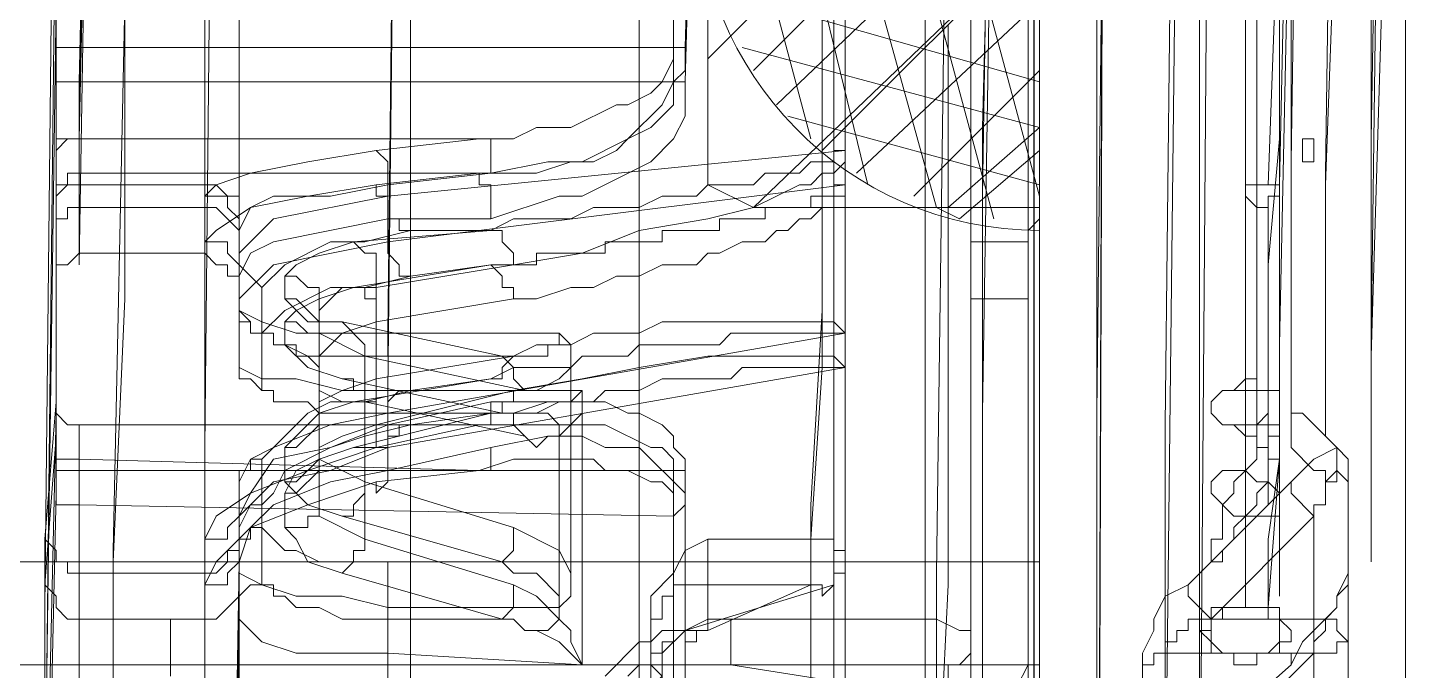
# Model space of a CAD drawing. Header units: millimetres. Extents: x 25083 to 52777, y 24772 to 45779.
# Drawn here: x 46605.86 to 46650.61, y 38603.4 to 38624.29 of the extents above; entities that cross this region are included whole.
import ezdxf

# ---------------------------------------------------------------- set-up
doc = ezdxf.new("R2010")
doc.units = ezdxf.units.MM

# ---------------------------------------------------------------- blocks, each defined once
blk = doc.blocks.new('zw$F4C5')
at = {"color": 7, "lineweight": 0}
for points in [[(528.444, 72.786), (528.444, 356.505)], [(528.444, 150.772), (523.245, 170.082)], [(526.958, 150.029), (521.759, 169.34)], [(525.102, 150.4), (520.274, 167.854)], [(522.873, 151.143), (519.16, 166.369)], [(528.444, 164.141), (519.16, 154.857)], [(521.017, 152.629), (518.046, 163.769)], [(528.444, 161.913), (519.903, 153.743)], [(528.444, 159.313), (519.16, 150.4)], [(528.444, 159.313), (521.388, 152.257)], [(520.274, 157.828), (517.674, 155.228)], [(518.046, 157.456), (528.444, 154.485)], [(528.444, 157.085), (522.502, 151.514)], [(518.789, 155.599), (528.444, 153)], [(528.444, 154.857), (524.359, 150.772)], [(520.274, 153.371), (528.444, 151.143)], [(528.444, 153), (525.473, 150.4)], [(528.444, 152.257), (525.844, 150.029)], [(525.102, 150.4), (525.844, 150.029)], [(528.444, 150.029), (528.072, 149.658)]]:
    blk.add_lwpolyline(points, dxfattribs=at)
at = {"color": 7, "lineweight": 5}
for points in [[(530.301, 110.294), (530.672, 216.131)], [(530.672, 213.903), (530.301, 106.951)], [(496.507, 155.599), (496.507, 186.051)], [(535.128, 144.459), (535.128, 181.595)], [(501.335, 127.376), (501.335, 111.779), (500.963, 98.41), (500.963, 96.925), (501.335, 110.294), (501.335, 142.602), (501.706, 178.624)], [(507.276, 146.315), (507.648, 178.995)], [(535.128, 178.995), (535.128, 148.172)], [(496.136, 129.604), (496.136, 127.747), (496.507, 143.716), (496.507, 177.881)], [(502.449, 147.43), (502.449, 177.881)], [(535.5, 177.51), (535.5, 151.143)], [(507.648, 177.138), (507.276, 144.459)], [(530.301, 129.976), (530.301, 115.493), (529.929, 102.124), (529.929, 100.638), (530.301, 113.264), (530.301, 143.716), (530.672, 177.138)], [(532.529, 129.976), (532.529, 85.784), (532.157, 82.07), (532.157, 81.699), (532.529, 85.041), (532.529, 143.345), (532.9, 177.138)], [(534.014, 177.138), (533.643, 128.119), (533.643, 113.636), (533.272, 100.638), (533.272, 102.124), (533.643, 115.121), (533.643, 129.604)], [(538.099, 177.138), (537.728, 151.514)], [(536.985, 176.396), (536.614, 151.886)], [(502.449, 176.024), (502.449, 145.573)], [(496.507, 152.629), (496.507, 175.653)], [(528.072, 149.286), (528.072, 175.653)], [(497.25, 152.629), (497.621, 174.539)], [(501.335, 174.539), (501.335, 152.629)], [(526.587, 133.318), (526.587, 150.772), (526.958, 174.167)], [(539.213, 145.944), (539.585, 174.167)], [(528.072, 173.796), (528.072, 147.43)], [(539.585, 173.796), (539.213, 152.629)], [(536.242, 173.425), (536.242, 149.658)], [(536.242, 142.23), (536.242, 173.425)], [(522.131, 171.939), (522.131, 152.629)], [(496.136, 137.403), (496.507, 171.568)], [(496.507, 170.825), (496.507, 147.801)], [(497.25, 154.485), (497.621, 170.825)], [(497.621, 170.825), (497.25, 148.544)], [(501.335, 148.544), (501.335, 170.825)], [(522.131, 151.514), (522.131, 170.825)], [(497.621, 168.968), (497.25, 152.629)], [(508.019, 168.968), (508.019, 142.602)], [(516.56, 155.599), (516.56, 168.968)], [(517.303, 168.968), (516.932, 155.599)], [(515.446, 168.597), (515.446, 142.973)], [(521.759, 127.005), (521.759, 168.597)], [(536.614, 168.597), (536.242, 151.143)], [(515.446, 167.854), (515.446, 145.201)], [(516.56, 167.854), (516.56, 154.485)], [(516.932, 154.485), (517.303, 167.854)], [(521.388, 168.226), (521.388, 147.058), (521.017, 140.745), (521.017, 128.862)], [(526.958, 167.112), (526.587, 153), (526.587, 139.631)], [(525.473, 166.74), (525.102, 138.517)], [(526.958, 166.74), (526.587, 143.716)], [(498.735, 166.369), (498.735, 147.43), (498.364, 138.888), (498.364, 124.777)], [(521.759, 166.369), (521.759, 144.459)], [(524.73, 166.369), (524.73, 123.291)], [(521.388, 145.201), (521.388, 165.997)], [(536.242, 151.886), (536.242, 165.255)], [(536.242, 164.883), (536.242, 146.315)], [(539.213, 152.629), (539.213, 164.883)], [(539.213, 164.512), (539.213, 147.801)], [(540.327, 148.172), (540.327, 164.141)], [(536.242, 145.944), (536.614, 163.769)], [(524.73, 163.027), (524.73, 135.546)], [(526.216, 163.027), (526.216, 149.286)], [(532.9, 163.027), (532.529, 129.976)], [(533.643, 129.604), (533.643, 163.027)], [(496.136, 129.604), (496.507, 162.655)], [(501.335, 162.655), (501.335, 127.376)], [(530.301, 162.655), (530.301, 129.976)], [(535.5, 145.573), (535.5, 161.17)], [(536.242, 161.17), (535.871, 151.143)], [(536.242, 152.629), (536.242, 161.541)], [(536.614, 146.315), (536.614, 161.17)], [(537.728, 145.944), (537.728, 151.143), (538.099, 161.17)], [(524.73, 160.056), (524.73, 134.803)], [(526.216, 147.43), (526.216, 160.056)], [(540.327, 158.57), (540.327, 140.002)], [(508.019, 122.177), (508.019, 157.828)], [(539.585, 157.828), (539.213, 145.573)], [(496.136, 130.718), (496.507, 157.085)], [(498.364, 139.26), (498.735, 157.085)], [(517.674, 151.143), (517.674, 157.456)], [(524.73, 138.146), (524.73, 156.713)], [(525.102, 123.663), (525.102, 130.347), (525.473, 138.146), (525.473, 156.342)], [(496.507, 155.599), (497.25, 155.599)], [(516.56, 155.599), (497.25, 155.599)], [(516.56, 155.599), (516.56, 155.228), (516.189, 154.485), (515.818, 154.114), (515.075, 153.743), (514.704, 153.743), (513.218, 153), (512.104, 153), (511.361, 152.629), (510.247, 152.629)], [(516.932, 155.599), (516.932, 154.857), (516.56, 154.485), (516.189, 153.743), (515.075, 152.629), (513.589, 151.886), (512.475, 151.886), (510.619, 151.514)], [(516.932, 155.599), (516.56, 155.599)], [(496.507, 154.485), (497.25, 154.485)], [(496.507, 150.4), (496.507, 154.485)], [(516.56, 154.485), (497.25, 154.485)], [(497.25, 151.514), (497.25, 154.485)], [(516.56, 154.485), (516.56, 153.743), (515.818, 153), (515.075, 152.629), (514.704, 152.257), (513.961, 151.886), (513.218, 151.886), (512.104, 151.514), (510.247, 151.514)], [(516.932, 154.485), (516.932, 153.371), (516.56, 152.629), (515.818, 151.886), (513.589, 150.772), (512.847, 150.772), (510.619, 150.029)], [(516.932, 154.485), (516.56, 154.485)], [(535.128, 146.687), (535.128, 154.114)], [(536.242, 145.573), (536.242, 154.114)], [(497.25, 152.629), (496.878, 152.629), (496.507, 152.257), (496.507, 151.886)], [(496.507, 149.286), (496.507, 152.629)], [(496.507, 152.629), (497.25, 152.629)], [(501.335, 152.629), (497.25, 152.629)], [(510.247, 152.629), (497.25, 152.629)], [(497.25, 150.4), (497.25, 152.629)], [(497.25, 152.629), (497.25, 150.4)], [(502.449, 152.629), (501.335, 152.629)], [(501.335, 152.629), (501.335, 150.4)], [(502.449, 152.629), (502.449, 149.286)], [(510.247, 152.629), (506.905, 152.257)], [(510.619, 151.514), (510.619, 152.629), (510.247, 152.629)], [(522.131, 152.257), (522.131, 152.629)], [(522.131, 152.629), (522.131, 152.257)], [(535.871, 140.745), (535.871, 148.544), (536.242, 152.629)], [(536.985, 152.257), (536.985, 152.629), (537.356, 152.629), (537.356, 152.257)], [(539.213, 145.201), (539.213, 152.629)], [(501.335, 150.772), (501.706, 151.143), (502.82, 151.514), (504.677, 151.886), (506.905, 152.257)], [(506.905, 152.257), (507.276, 151.886), (507.276, 151.143)], [(522.131, 152.257), (507.276, 150.772)], [(522.131, 152.257), (521.759, 152.257), (521.759, 151.886), (521.017, 151.886), (520.645, 151.514), (519.531, 151.514), (519.16, 151.143), (518.789, 151.143), (517.674, 151.143), (517.303, 150.772), (516.189, 150.772), (515.446, 150.4), (513.961, 150.4), (513.218, 150.029), (511.361, 150.029), (510.619, 149.658)], [(520.645, 151.143), (521.017, 151.143), (521.388, 151.514), (521.759, 151.514), (522.131, 151.886), (522.131, 152.257)], [(522.131, 146.315), (522.131, 152.257)], [(537.356, 152.257), (537.356, 151.886), (536.985, 151.886), (536.985, 152.257)], [(496.507, 151.886), (496.507, 149.286)], [(536.242, 143.716), (536.242, 151.886)], [(536.614, 151.886), (536.614, 143.716)], [(496.507, 150.4), (496.507, 151.143), (496.878, 151.143), (496.878, 151.514), (497.25, 151.514)], [(497.25, 151.514), (510.247, 151.514)], [(497.25, 148.915), (497.25, 151.514)], [(506.905, 151.143), (510.247, 151.514)], [(507.276, 151.143), (510.619, 151.514)], [(510.247, 151.514), (510.247, 151.143), (510.619, 151.143), (510.619, 150.029)], [(522.131, 151.514), (522.131, 151.143)], [(522.131, 151.143), (522.131, 151.514)], [(537.728, 151.514), (537.728, 142.973)], [(496.507, 150.772), (496.878, 151.143), (497.25, 151.143)], [(501.335, 151.143), (497.25, 151.143)], [(506.905, 151.143), (504.677, 150.772), (502.82, 150.4), (501.706, 149.658), (501.335, 149.286)], [(502.449, 150.772), (502.077, 150.772), (501.706, 151.143), (501.335, 151.143)], [(502.449, 149.658), (502.82, 150.4), (503.563, 150.772), (505.42, 150.772), (507.276, 151.143)], [(507.276, 150.029), (507.276, 150.772), (506.905, 150.772), (506.905, 151.143)], [(507.276, 149.286), (522.131, 151.143)], [(507.276, 150.772), (507.276, 151.143)], [(510.619, 148.544), (512.104, 148.544), (512.104, 148.915), (514.332, 148.915), (514.332, 149.286), (516.189, 149.286), (516.189, 149.658), (516.56, 149.658), (518.046, 149.658), (518.046, 150.029), (519.531, 150.029), (519.531, 150.4), (521.017, 150.4), (521.017, 150.772), (521.759, 150.772), (521.759, 151.143), (522.131, 151.143)], [(511.361, 148.544), (513.589, 148.915), (515.446, 149.658), (517.674, 150.029), (519.16, 150.4), (520.645, 151.143)], [(522.131, 151.143), (522.131, 150.772), (521.759, 150.772), (521.759, 150.4), (521.388, 150.4), (521.017, 150.029), (520.645, 150.029), (520.274, 149.658), (519.903, 149.658), (519.531, 149.286), (518.789, 149.286), (518.046, 148.915), (517.674, 148.915), (517.303, 148.544), (516.189, 148.544), (515.446, 148.172), (514.704, 148.172), (513.961, 147.801), (513.218, 147.801), (512.104, 147.43), (511.361, 147.43)], [(517.674, 151.143), (519.16, 150.4)], [(522.131, 151.143), (522.131, 145.201)], [(535.128, 150.772), (535.128, 151.143), (535.871, 151.143)], [(535.5, 151.143), (535.5, 142.23)], [(535.871, 151.143), (536.242, 151.143), (536.242, 150.772)], [(496.507, 147.801), (496.507, 150.4)], [(496.507, 149.286), (496.507, 150.029), (496.878, 150.029), (496.878, 150.4), (497.25, 150.4)], [(497.25, 150.4), (501.335, 150.4)], [(502.449, 149.658), (502.449, 150.029), (502.077, 150.4), (502.077, 150.772), (501.335, 150.772)], [(501.335, 150.4), (501.706, 150.4), (502.449, 149.658), (502.449, 149.286)], [(507.276, 150.772), (503.563, 150.029), (502.449, 148.915)], [(502.449, 147.801), (502.449, 150.772)], [(507.276, 150.772), (507.276, 150.029), (507.648, 150.029), (507.648, 149.658), (508.019, 149.658)], [(519.16, 150.4), (528.444, 150.4)], [(535.871, 150.772), (535.871, 150.4), (535.5, 150.4), (535.128, 150.772)], [(535.871, 150.772), (535.871, 143.345)], [(536.242, 150.772), (535.871, 150.772)], [(507.276, 150.029), (503.563, 149.286), (502.82, 148.915), (502.449, 148.172)], [(510.619, 150.029), (507.276, 150.029)], [(507.276, 150.029), (507.276, 149.286)], [(502.449, 149.658), (502.449, 148.915)], [(503.191, 147.801), (503.934, 148.544), (505.42, 149.286), (506.534, 149.286), (508.019, 149.658)], [(510.619, 149.658), (506.162, 149.286)], [(508.019, 149.658), (510.619, 149.658)], [(511.361, 148.544), (511.361, 148.915), (510.99, 149.286), (510.99, 149.658), (510.619, 149.658)], [(536.242, 149.658), (536.242, 142.23), (535.871, 139.631), (535.871, 137.403)], [(501.335, 149.286), (502.077, 149.286), (502.077, 148.915), (502.449, 148.544), (502.449, 148.172)], [(502.449, 147.43), (503.563, 148.544), (507.276, 149.286)], [(506.162, 149.286), (505.048, 148.915), (504.306, 148.544), (503.934, 148.172)], [(506.162, 149.286), (506.534, 148.915), (506.905, 148.915), (506.905, 147.801)], [(507.276, 149.286), (507.276, 148.915), (507.648, 148.544), (507.648, 148.172), (508.019, 148.172)], [(528.072, 149.286), (526.216, 149.286)], [(526.216, 135.546), (526.216, 149.286)], [(528.072, 149.286), (528.072, 135.546)], [(497.25, 148.915), (496.878, 148.544), (496.507, 148.544), (496.507, 147.801)], [(501.335, 148.915), (497.25, 148.915)], [(502.449, 147.801), (502.449, 148.172), (502.077, 148.172), (502.077, 148.544), (501.706, 148.544), (501.335, 148.915)], [(503.191, 147.801), (502.449, 148.544), (502.449, 148.915)], [(502.449, 148.915), (502.449, 147.43)], [(539.213, 148.915), (539.213, 143.716)], [(539.213, 148.915), (539.213, 145.201)], [(502.449, 145.573), (502.449, 148.172)], [(508.019, 148.172), (506.534, 147.801), (505.42, 147.801), (503.934, 147.058), (503.191, 146.315)], [(505.048, 147.058), (505.048, 147.801), (504.677, 147.801), (504.306, 148.172), (503.934, 148.172)], [(503.934, 147.43), (503.934, 148.172)], [(506.162, 147.801), (510.619, 148.544)], [(506.905, 147.801), (511.361, 148.544)], [(510.619, 148.544), (508.019, 148.172)], [(510.619, 148.544), (510.99, 148.172), (510.99, 147.801), (511.361, 147.801), (511.361, 147.43)], [(515.446, 132.947), (515.446, 148.172)], [(535.128, 144.459), (535.128, 148.172)], [(535.128, 143.716), (535.128, 148.172)], [(540.327, 134.803), (540.327, 148.172)], [(503.191, 147.801), (503.191, 146.315)], [(503.934, 146.687), (504.306, 147.058), (505.048, 147.43), (506.162, 147.801)], [(505.048, 147.058), (505.791, 147.801), (506.905, 147.801)], [(506.905, 146.687), (506.905, 147.43), (506.534, 147.43), (506.534, 147.801), (506.162, 147.801)], [(506.905, 147.801), (506.905, 144.83)], [(535.128, 144.087), (535.128, 147.801)], [(539.213, 142.973), (539.213, 147.801)], [(539.213, 147.801), (539.213, 145.201)], [(502.449, 147.43), (502.449, 147.058), (503.191, 146.687), (504.306, 146.315), (507.276, 146.315)], [(502.449, 147.43), (502.449, 147.058), (502.82, 146.687), (502.82, 146.315), (503.191, 146.315)], [(502.449, 147.43), (502.449, 146.687), (502.82, 146.687), (502.82, 146.315), (503.191, 146.315)], [(503.934, 147.43), (504.306, 147.43), (505.048, 146.687), (505.048, 146.315)], [(503.934, 147.43), (504.677, 146.687), (505.791, 146.687)], [(511.361, 147.43), (506.905, 146.687)], [(526.216, 147.43), (528.072, 147.43)], [(526.216, 147.43), (526.216, 133.318)], [(526.587, 144.087), (526.587, 147.43)], [(528.072, 133.318), (528.072, 147.43)], [(536.242, 142.602), (536.242, 147.43)], [(536.242, 142.23), (536.242, 147.43)], [(505.048, 147.058), (505.048, 142.602)], [(503.934, 146.687), (504.306, 146.687), (504.677, 146.315), (505.048, 146.315), (505.048, 145.573)], [(503.934, 146.687), (503.934, 145.944)], [(506.905, 146.687), (505.791, 146.315), (505.048, 145.573)], [(505.791, 146.687), (510.99, 145.573)], [(506.534, 145.573), (506.534, 145.944), (505.791, 146.687)], [(506.905, 143.345), (506.905, 146.687)], [(511.361, 145.573), (512.104, 145.944), (513.218, 145.944), (513.961, 146.315), (515.446, 146.315), (516.189, 146.687), (521.759, 146.687), (522.131, 146.315)], [(539.213, 146.687), (539.213, 142.602)], [(539.213, 146.687), (539.213, 141.859)], [(507.276, 145.573), (504.677, 145.573), (503.934, 145.944), (503.563, 145.944), (503.563, 146.315), (503.191, 146.315)], [(503.191, 144.459), (503.191, 146.315)], [(503.934, 145.944), (504.677, 145.201), (505.791, 144.83)], [(505.048, 144.83), (505.048, 145.201), (504.677, 145.573), (504.306, 145.573), (504.306, 145.944), (503.934, 145.944)], [(506.534, 145.573), (505.048, 146.315)], [(507.276, 143.716), (522.131, 146.315)], [(507.276, 146.315), (512.847, 146.315)], [(507.276, 146.315), (507.276, 145.573)], [(510.619, 144.83), (511.361, 145.201), (513.218, 145.201), (513.589, 145.573), (515.075, 145.573), (515.446, 145.944), (518.046, 145.944), (518.417, 146.315), (520.645, 146.315), (522.131, 146.315)], [(512.847, 146.315), (512.847, 145.944), (512.475, 145.944), (512.475, 145.573), (510.99, 145.573)], [(512.847, 146.315), (513.218, 145.944), (513.218, 145.201)], [(522.131, 146.315), (522.131, 145.944)], [(522.131, 145.944), (522.131, 146.315)], [(522.131, 145.944), (522.131, 129.233)], [(536.242, 146.315), (536.242, 143.716)], [(536.614, 143.716), (536.614, 146.315)], [(537.728, 142.973), (537.728, 145.944)], [(507.276, 144.459), (505.791, 144.459), (504.306, 144.83), (503.191, 144.83), (502.449, 145.201), (502.449, 145.573)], [(502.449, 145.573), (502.449, 144.83), (502.82, 144.83), (503.191, 144.459)], [(505.048, 140.745), (505.048, 145.573)], [(511.733, 144.459), (506.534, 145.573)], [(506.534, 141.488), (506.534, 145.573)], [(511.361, 145.573), (506.905, 144.83)], [(507.276, 145.573), (510.99, 145.573)], [(510.619, 144.83), (510.99, 144.83), (510.99, 145.201), (511.361, 145.573)], [(510.99, 145.573), (511.361, 145.201), (511.361, 144.83), (511.733, 144.459)], [(511.361, 144.459), (513.589, 144.83), (515.446, 145.201), (517.674, 145.573), (520.645, 145.573)], [(520.645, 145.573), (521.759, 145.573), (522.131, 145.201)], [(535.128, 142.23), (535.128, 145.573)], [(535.128, 140.745), (535.128, 145.573)], [(535.5, 142.23), (535.5, 145.573)], [(522.131, 145.201), (507.276, 142.602)], [(522.131, 145.201), (519.16, 145.201), (518.789, 145.201), (518.417, 144.83), (516.189, 144.83), (515.446, 144.459), (514.332, 144.459), (513.961, 144.087), (512.475, 144.087), (511.361, 143.716), (510.619, 143.716)], [(513.218, 145.201), (512.847, 144.83), (512.104, 144.459), (511.733, 144.459)], [(513.218, 138.517), (513.218, 145.201)], [(521.017, 139.631), (521.388, 145.201)], [(522.131, 144.83), (522.131, 145.201)], [(522.131, 145.201), (522.131, 144.83)], [(539.213, 140.745), (539.213, 145.201)], [(505.048, 144.83), (505.048, 144.459), (505.791, 144.087), (506.534, 144.087)], [(506.905, 144.83), (505.791, 144.459), (505.048, 144.087), (505.048, 143.716)], [(505.791, 144.83), (506.162, 144.83), (506.162, 144.459), (506.534, 144.459), (506.534, 144.087)], [(510.99, 143.716), (505.791, 144.83)], [(506.162, 144.087), (510.619, 144.83)], [(506.905, 144.83), (506.905, 144.087), (506.162, 144.087)], [(510.619, 144.83), (508.019, 144.459)], [(522.131, 128.119), (522.131, 144.83)], [(536.242, 143.716), (536.242, 144.459), (535.5, 144.459), (535.5, 144.83), (535.128, 144.83), (534.757, 144.459), (534.386, 144.459), (534.014, 144.087), (534.014, 143.716)], [(496.507, 144.459), (496.507, 142.23)], [(508.019, 144.459), (506.534, 144.087), (505.42, 144.087), (504.677, 143.716), (503.191, 142.23)], [(503.191, 144.459), (503.563, 144.459), (503.563, 144.087), (504.677, 144.087), (505.048, 143.716), (507.276, 143.716)], [(511.361, 144.459), (506.905, 143.345)], [(513.589, 144.459), (507.276, 144.459)], [(507.276, 144.459), (507.276, 143.716)], [(507.276, 143.716), (507.276, 144.087), (507.648, 144.459), (508.019, 144.459)], [(511.361, 144.459), (511.361, 144.087), (510.99, 144.087), (510.99, 143.716), (510.619, 143.716)], [(513.589, 144.459), (513.218, 144.087), (512.847, 144.087), (512.104, 143.716)], [(512.847, 142.973), (513.589, 143.716), (513.589, 144.459)], [(513.589, 144.459), (513.589, 135.546)], [(521.759, 144.459), (521.759, 138.146)], [(534.014, 143.716), (534.014, 144.087), (534.386, 144.459), (535.128, 144.459)], [(535.128, 144.459), (535.871, 144.459), (535.871, 143.716), (535.5, 143.345), (535.128, 143.345)], [(535.128, 140.745), (535.128, 144.459)], [(536.242, 140.374), (536.242, 144.459)], [(536.242, 144.459), (536.242, 142.23)], [(496.136, 139.631), (496.507, 144.087)], [(496.507, 144.087), (496.507, 143.716), (496.878, 143.345), (497.25, 143.345)], [(507.276, 143.716), (505.42, 143.345), (503.563, 142.602), (502.82, 142.23), (502.449, 141.488)], [(503.934, 142.602), (505.048, 143.716), (506.162, 144.087)], [(503.934, 142.602), (504.306, 142.602), (505.048, 143.345), (505.048, 143.716)], [(510.619, 143.716), (506.162, 142.602)], [(506.534, 144.087), (511.733, 142.973)], [(506.534, 144.087), (506.534, 139.631)], [(510.619, 144.087), (507.276, 143.345)], [(510.99, 143.716), (507.276, 143.716)], [(507.276, 143.345), (507.276, 143.716)], [(508.019, 143.345), (510.619, 143.716)], [(510.247, 143.345), (510.619, 143.345), (510.619, 144.087)], [(516.932, 141.859), (516.932, 142.23), (516.56, 142.602), (516.56, 142.973), (516.189, 143.345), (515.446, 143.716), (515.075, 143.716), (514.332, 144.087), (510.619, 144.087)], [(512.104, 143.716), (510.99, 143.716)], [(511.733, 142.973), (511.361, 143.345), (511.361, 143.716), (510.99, 143.716)], [(512.104, 143.716), (512.475, 143.716), (512.847, 143.345), (512.847, 142.973)], [(515.446, 139.26), (515.446, 143.716)], [(526.587, 137.403), (526.587, 144.087)], [(526.587, 143.716), (526.587, 138.517)], [(535.128, 143.345), (534.386, 143.345), (534.014, 143.716)], [(534.014, 143.716), (534.386, 143.345), (534.757, 143.345), (535.128, 142.973), (535.5, 142.973), (535.5, 143.345), (536.242, 143.345), (536.242, 143.716)], [(535.128, 142.23), (535.128, 143.716)], [(536.614, 143.345), (536.614, 143.716), (536.985, 143.716), (538.099, 142.602), (538.099, 141.859)], [(539.213, 144.087), (539.213, 138.888)], [(539.213, 141.859), (539.213, 143.716)], [(496.507, 141.116), (496.507, 143.345)], [(497.25, 143.345), (510.247, 143.345)], [(497.25, 143.345), (497.25, 141.859)], [(497.25, 138.517), (497.25, 143.345)], [(507.276, 143.345), (505.42, 142.602), (503.563, 142.23), (502.82, 141.116), (502.449, 140.374)], [(503.191, 140.745), (503.563, 141.116), (503.934, 141.859), (505.42, 142.602), (506.534, 142.973), (508.019, 143.345)], [(505.048, 142.23), (505.048, 142.602), (505.791, 142.973), (506.905, 143.345)], [(506.162, 142.602), (506.905, 142.602), (506.905, 143.345)], [(506.905, 142.602), (510.247, 143.345)], [(507.276, 143.345), (507.276, 142.602), (506.905, 142.602)], [(508.019, 143.345), (507.648, 143.345), (507.648, 142.973), (507.276, 142.973), (507.276, 142.602)], [(516.56, 141.859), (516.56, 142.23), (516.189, 142.602), (515.818, 142.602), (514.332, 143.345), (510.247, 143.345)], [(533.643, 129.604), (533.643, 114.75), (533.272, 102.124), (533.272, 100.267), (533.643, 112.522), (533.643, 143.345)], [(535.128, 143.345), (535.128, 137.403)], [(535.128, 143.345), (535.128, 140.374)], [(535.871, 143.345), (535.871, 140.745)], [(538.099, 141.859), (537.728, 141.488), (537.728, 141.859), (537.356, 141.859), (536.614, 142.602), (536.614, 143.345)], [(496.507, 142.973), (496.136, 138.146)], [(497.25, 142.23), (496.507, 142.23), (496.507, 142.973)], [(516.932, 140.745), (516.932, 141.116), (515.446, 142.602), (514.332, 142.602), (513.589, 142.973), (512.475, 142.973), (510.619, 142.602)], [(512.847, 142.973), (512.475, 142.973), (512.104, 142.602), (511.733, 142.973)], [(512.847, 137.031), (512.847, 142.973)], [(515.446, 142.973), (515.446, 130.347), (515.075, 127.376)], [(535.128, 140.374), (535.5, 140.745), (535.5, 141.116), (535.871, 141.488), (535.871, 142.23), (536.242, 142.23), (536.242, 142.973)], [(535.128, 141.859), (535.5, 142.23), (535.5, 142.602), (535.871, 142.602), (535.871, 142.973), (536.242, 142.973)], [(506.905, 142.602), (504.677, 141.859), (502.82, 141.116), (501.706, 140.374), (501.335, 139.631)], [(507.276, 142.602), (505.42, 141.859), (503.563, 141.488), (502.82, 140.745), (502.449, 140.002)], [(503.934, 142.602), (503.934, 141.488)], [(505.048, 142.602), (505.048, 142.23), (504.306, 141.488), (503.934, 141.488)], [(506.162, 142.602), (505.048, 142.23), (504.306, 141.859), (503.934, 141.116)], [(505.048, 142.602), (505.048, 142.23), (506.534, 141.488)], [(507.276, 141.859), (510.619, 142.602)], [(507.276, 142.602), (507.276, 141.859)], [(508.019, 142.602), (508.019, 119.949)], [(510.619, 142.602), (510.619, 141.859), (510.247, 141.859)], [(526.587, 139.26), (526.587, 142.602)], [(533.643, 139.26), (533.643, 142.602)], [(535.128, 142.602), (535.128, 142.23)], [(536.242, 142.602), (536.242, 137.774)], [(536.614, 141.488), (537.356, 142.23), (538.099, 142.602), (538.471, 142.23), (538.471, 141.859)], [(496.507, 142.23), (496.507, 141.859), (497.25, 141.859)], [(510.247, 141.859), (497.25, 142.23)], [(497.25, 142.23), (497.25, 137.031)], [(497.25, 140.745), (497.25, 142.23)], [(516.56, 141.859), (497.25, 141.859)], [(497.25, 141.859), (497.25, 129.976)], [(502.449, 141.488), (502.449, 141.859), (502.82, 141.859), (502.82, 142.23), (503.191, 142.23)], [(502.449, 138.888), (502.82, 140.002), (503.563, 140.745), (505.42, 141.488), (507.276, 141.859)], [(503.191, 140.002), (503.191, 142.23)], [(505.048, 142.23), (505.048, 141.859), (504.306, 141.116), (503.934, 141.116)], [(510.247, 141.859), (506.905, 141.488)], [(506.905, 141.488), (506.905, 141.116), (507.276, 141.488), (507.276, 141.859)], [(516.56, 140.374), (516.56, 141.116), (516.189, 141.488), (515.818, 141.488), (515.075, 141.859), (514.332, 141.859), (513.961, 142.23), (511.361, 142.23), (510.247, 141.859)], [(516.932, 141.859), (516.56, 141.859)], [(516.56, 129.976), (516.56, 141.859)], [(516.932, 141.859), (516.932, 129.976)], [(526.587, 140.002), (526.587, 141.859)], [(533.643, 141.859), (533.643, 138.146)], [(534.014, 141.488), (534.386, 141.859), (535.128, 141.859)], [(535.128, 141.859), (534.757, 141.488), (534.757, 141.116), (534.386, 140.745), (534.386, 139.631), (534.014, 139.631), (534.014, 138.888)], [(535.128, 142.23), (535.128, 140.745)], [(536.242, 140.745), (536.242, 141.116), (535.871, 141.488), (535.5, 141.488), (535.128, 141.859)], [(535.871, 137.403), (536.242, 142.23)], [(536.242, 137.774), (536.242, 142.23)], [(538.471, 141.488), (538.099, 141.859), (538.099, 141.488), (537.728, 141.488), (537.728, 140.745), (537.356, 140.745), (537.356, 140.374)], [(538.471, 141.859), (538.471, 138.888)], [(538.471, 141.859), (538.471, 141.488)], [(539.213, 142.23), (539.213, 140.745)], [(501.335, 138.146), (501.706, 138.888), (502.82, 140.002), (504.677, 140.745), (506.905, 141.488)], [(502.449, 138.888), (502.449, 141.488)], [(505.791, 140.374), (504.677, 140.745), (503.934, 141.488)], [(505.791, 140.374), (506.162, 140.374), (506.162, 140.745), (506.534, 141.116), (506.534, 141.488)], [(511.361, 140.002), (506.534, 141.488)], [(536.614, 141.488), (533.272, 138.146)], [(534.014, 141.488), (534.014, 141.116), (534.757, 140.374), (535.128, 140.374)], [(535.128, 141.488), (535.128, 137.774)], [(536.614, 141.488), (536.614, 141.116), (537.356, 140.374)], [(538.471, 141.488), (538.471, 138.517)], [(538.471, 141.488), (538.471, 136.289)], [(496.136, 124.777), (496.507, 141.116)], [(496.507, 141.116), (496.507, 140.745), (497.25, 140.745)], [(503.934, 140.002), (503.934, 141.116)], [(539.213, 140.745), (539.213, 141.116)], [(516.56, 140.374), (497.25, 140.745)], [(497.25, 125.519), (497.25, 140.745)], [(503.191, 140.745), (502.82, 140.745), (502.449, 140.374), (502.449, 140.002)], [(503.191, 140.745), (503.191, 138.146)], [(503.934, 140.002), (504.677, 140.002), (504.677, 140.374), (505.048, 140.374), (505.048, 140.745)], [(506.534, 139.631), (505.048, 140.374), (505.048, 140.745)], [(516.932, 140.745), (516.56, 140.374)], [(516.932, 129.233), (516.932, 140.745)], [(533.643, 140.745), (533.643, 140.002)], [(536.242, 140.745), (536.242, 140.374), (535.128, 140.374)], [(539.213, 138.888), (539.213, 140.745)], [(501.335, 139.631), (502.077, 139.631), (502.077, 140.002), (502.449, 140.374)], [(510.99, 138.888), (505.791, 140.374)], [(515.446, 140.374), (515.446, 133.689)], [(516.56, 140.374), (516.56, 128.862)], [(535.128, 140.374), (534.757, 140.002), (534.757, 139.631), (534.386, 139.26), (534.386, 138.888), (534.014, 138.888)], [(534.014, 137.031), (537.356, 140.374)], [(537.356, 135.917), (537.356, 140.374)], [(497.25, 138.517), (496.878, 138.517), (496.878, 138.888), (496.507, 138.888), (496.507, 139.26), (496.136, 139.631)], [(496.136, 134.803), (496.136, 139.631)], [(501.335, 139.631), (501.335, 138.517)], [(502.449, 139.631), (502.449, 139.26), (502.077, 139.26), (502.077, 138.888), (501.706, 138.517), (501.335, 138.517)], [(503.191, 140.002), (502.82, 140.002), (502.82, 139.631), (502.449, 139.631), (502.449, 138.888)], [(502.449, 140.002), (502.449, 137.403)], [(502.449, 139.631), (502.449, 134.803)], [(503.191, 140.002), (503.934, 139.26), (504.306, 139.26), (505.048, 138.888), (507.276, 138.888)], [(505.791, 138.517), (504.677, 138.888), (504.306, 139.631), (503.934, 140.002)], [(506.534, 139.631), (506.534, 139.26), (506.162, 139.26), (506.162, 138.888), (505.791, 138.517)], [(511.361, 138.146), (506.534, 139.631)], [(510.99, 138.888), (511.361, 139.26), (511.361, 140.002)], [(513.218, 138.517), (512.847, 139.26), (511.361, 140.002)], [(517.674, 139.631), (516.932, 139.26), (516.56, 138.517), (515.818, 137.774)], [(521.017, 139.631), (517.674, 139.631)], [(517.674, 139.631), (517.674, 136.66)], [(521.017, 139.631), (521.759, 139.631), (521.759, 139.26), (522.131, 139.26), (522.131, 138.888)], [(521.017, 139.631), (521.017, 138.146)], [(526.587, 139.631), (526.587, 137.403)], [(540.327, 140.002), (540.327, 134.803)], [(498.364, 117.349), (498.364, 139.26)], [(515.446, 131.09), (515.446, 139.26)], [(466.798, 138.888), (528.444, 138.888)], [(502.449, 138.888), (502.077, 138.517), (502.077, 138.146), (501.335, 138.146)], [(502.077, 116.607), (502.449, 138.888)], [(507.276, 137.403), (505.791, 137.774), (504.306, 137.774), (503.191, 138.146), (502.449, 138.517), (502.449, 138.888)], [(502.449, 132.947), (502.449, 138.888)], [(510.99, 138.888), (507.276, 138.888)], [(507.276, 138.888), (507.276, 122.92)], [(510.99, 138.888), (511.361, 138.517), (512.104, 138.517), (512.847, 137.774), (512.847, 137.403)], [(522.131, 138.888), (522.131, 138.517), (521.759, 138.517), (521.759, 138.146)], [(526.587, 138.888), (526.587, 131.09)], [(536.614, 135.546), (536.985, 136.289), (538.099, 137.403), (538.099, 137.774), (538.471, 138.517), (538.471, 138.888)], [(538.471, 138.517), (538.471, 138.888)], [(501.335, 138.517), (497.25, 138.517)], [(497.25, 117.721), (497.25, 138.517)], [(501.335, 138.517), (501.335, 117.721)], [(505.791, 138.517), (510.99, 137.031)], [(513.218, 138.517), (513.218, 137.774), (512.847, 137.403)], [(525.102, 138.517), (525.102, 116.235)], [(535.128, 137.403), (535.128, 138.517)], [(537.356, 135.917), (537.356, 136.289), (537.728, 136.66), (537.728, 137.031), (538.099, 137.403), (538.099, 137.774), (538.471, 138.146), (538.471, 138.517)], [(538.471, 133.318), (538.471, 138.517)], [(496.136, 138.146), (496.507, 137.774), (496.507, 137.403), (496.878, 137.031), (497.25, 137.031)], [(496.136, 138.146), (496.136, 132.947)], [(501.335, 133.318), (501.335, 138.146)], [(503.191, 138.146), (502.82, 138.146), (502.449, 137.774), (502.449, 137.403)], [(507.276, 137.031), (505.791, 137.031), (505.048, 137.403), (504.306, 137.403), (503.934, 137.774), (503.563, 137.774), (503.563, 138.146), (503.191, 138.146)], [(510.99, 137.031), (511.361, 137.403), (511.361, 138.146)], [(512.847, 137.031), (512.104, 137.774), (511.361, 138.146)], [(517.674, 138.146), (516.56, 138.146), (516.56, 137.774), (516.189, 137.774), (516.189, 137.031), (515.818, 137.031)], [(516.932, 136.66), (521.759, 138.146)], [(521.017, 138.146), (517.674, 138.146)], [(521.017, 138.146), (517.674, 136.66)], [(521.017, 138.146), (521.388, 138.146), (521.388, 137.774), (521.759, 138.146)], [(524.73, 115.493), (524.73, 138.146)], [(531.786, 135.546), (531.786, 135.917), (532.157, 136.66), (532.157, 137.031), (532.529, 137.774), (533.272, 138.146)], [(533.272, 138.146), (533.272, 137.774), (534.014, 137.031)], [(496.136, 114.75), (496.136, 137.774)], [(496.136, 137.403), (496.136, 122.548)], [(501.335, 137.031), (501.706, 137.031), (502.449, 137.774)], [(502.449, 137.403), (502.077, 111.036)], [(502.449, 137.403), (502.449, 137.031), (503.191, 136.289), (504.306, 135.917), (507.276, 135.917)], [(512.847, 137.403), (507.276, 137.403)], [(515.818, 135.175), (515.818, 137.774)], [(533.643, 136.66), (534.014, 136.66), (534.014, 137.403), (536.242, 137.403), (536.242, 137.031), (536.614, 136.66)], [(536.242, 136.66), (536.242, 137.031), (535.871, 137.031), (535.871, 137.403), (534.386, 137.403), (534.386, 137.031), (534.014, 137.031), (534.014, 136.66)], [(497.25, 137.031), (501.335, 137.031)], [(497.25, 137.031), (497.25, 116.607)], [(500.221, 137.031), (500.221, 135.175)], [(507.276, 137.031), (510.99, 137.031)], [(507.276, 137.031), (507.276, 107.694)], [(510.99, 137.031), (511.361, 137.031), (511.733, 136.66), (512.104, 136.66)], [(512.847, 137.031), (512.475, 136.66), (512.104, 136.66)], [(512.847, 137.031), (513.218, 136.66), (513.218, 136.289), (513.589, 135.546)], [(518.417, 137.031), (517.674, 137.031), (516.932, 136.66), (516.189, 136.66), (515.818, 136.289), (515.446, 136.289), (514.332, 135.175)], [(524.73, 137.031), (518.417, 137.031)], [(518.417, 137.031), (518.417, 135.546)], [(526.216, 136.289), (526.216, 136.66), (525.844, 136.66), (525.102, 137.031), (524.73, 137.031)], [(534.014, 137.031), (533.272, 137.031), (533.272, 136.66), (532.9, 136.66), (532.9, 136.289), (532.529, 136.289), (532.529, 135.917)], [(534.014, 137.031), (537.356, 137.031)], [(537.356, 137.031), (538.099, 137.031), (538.099, 136.66), (538.471, 136.289)], [(512.104, 136.66), (512.847, 136.289), (513.589, 135.546)], [(515.818, 135.546), (515.818, 135.917), (516.189, 135.917), (516.189, 136.289), (516.56, 136.289), (516.56, 136.66), (517.674, 136.66)], [(515.818, 134.803), (516.189, 135.175), (516.189, 135.917), (516.932, 136.66)], [(516.932, 136.66), (516.932, 136.289), (517.303, 136.289), (517.303, 136.66), (517.674, 136.66)], [(536.614, 136.66), (536.614, 136.289), (536.242, 136.289), (536.242, 135.917), (535.5, 135.917), (535.5, 135.546), (534.757, 135.546), (534.757, 135.917), (534.014, 135.917), (534.014, 136.289), (533.643, 136.66)], [(534.014, 136.66), (534.014, 136.289), (534.386, 135.917), (535.871, 135.917), (536.242, 136.289), (536.242, 136.66)], [(525.473, 135.546), (525.844, 135.546), (526.216, 135.917), (526.216, 136.289)], [(538.471, 136.289), (538.099, 136.289), (538.099, 135.917), (537.356, 135.917)], [(538.471, 136.289), (538.471, 133.318)], [(507.276, 135.917), (513.589, 135.546)], [(532.529, 135.917), (532.157, 135.917), (532.157, 135.546), (531.786, 135.546)], [(537.356, 135.917), (532.529, 135.917)], [(532.529, 132.575), (532.529, 135.917)], [(537.356, 135.917), (534.014, 132.575)], [(536.614, 135.546), (536.614, 135.917), (537.356, 135.917)], [(537.356, 135.917), (537.356, 132.575)], [(537.356, 135.917), (537.356, 132.204)], [(466.798, 135.546), (528.444, 135.546)], [(515.075, 135.175), (515.446, 135.546), (518.417, 135.546)], [(515.818, 131.461), (515.818, 135.546)], [(515.818, 135.546), (516.189, 135.175), (516.189, 134.803), (517.674, 134.061)], [(524.73, 135.546), (518.417, 135.546)], [(525.473, 134.432), (518.417, 135.546)], [(524.73, 135.546), (525.473, 135.546)], [(525.473, 134.432), (525.473, 135.546)], [(525.844, 134.432), (526.216, 134.803), (526.216, 135.546)], [(528.072, 135.546), (526.216, 135.546)], [(527.33, 133.689), (527.701, 134.061), (527.701, 134.803), (528.072, 135.546)], [(531.786, 135.546), (531.786, 132.204)], [(533.272, 132.575), (536.614, 135.546)]]:
    blk.add_lwpolyline(points, dxfattribs=at)
blk.add_open_spline([(517.303, 160.798), (517.303, 154.857), (522.131, 149.658), (528.444, 149.658)], degree=3, dxfattribs=at)

msp = doc.modelspace()

# ---------------------------------------------------------------- linework, layer by layer
at = {"color": 1}
msp.add_line((46638.536, 39309.908), (46638.536, 38095.854), dxfattribs=at)

# ---------------------------------------------------------------- block references
msp.add_blockref('zw$F4C5', (46110.278, 38468.039))

doc.saveas('drawing.dxf')
